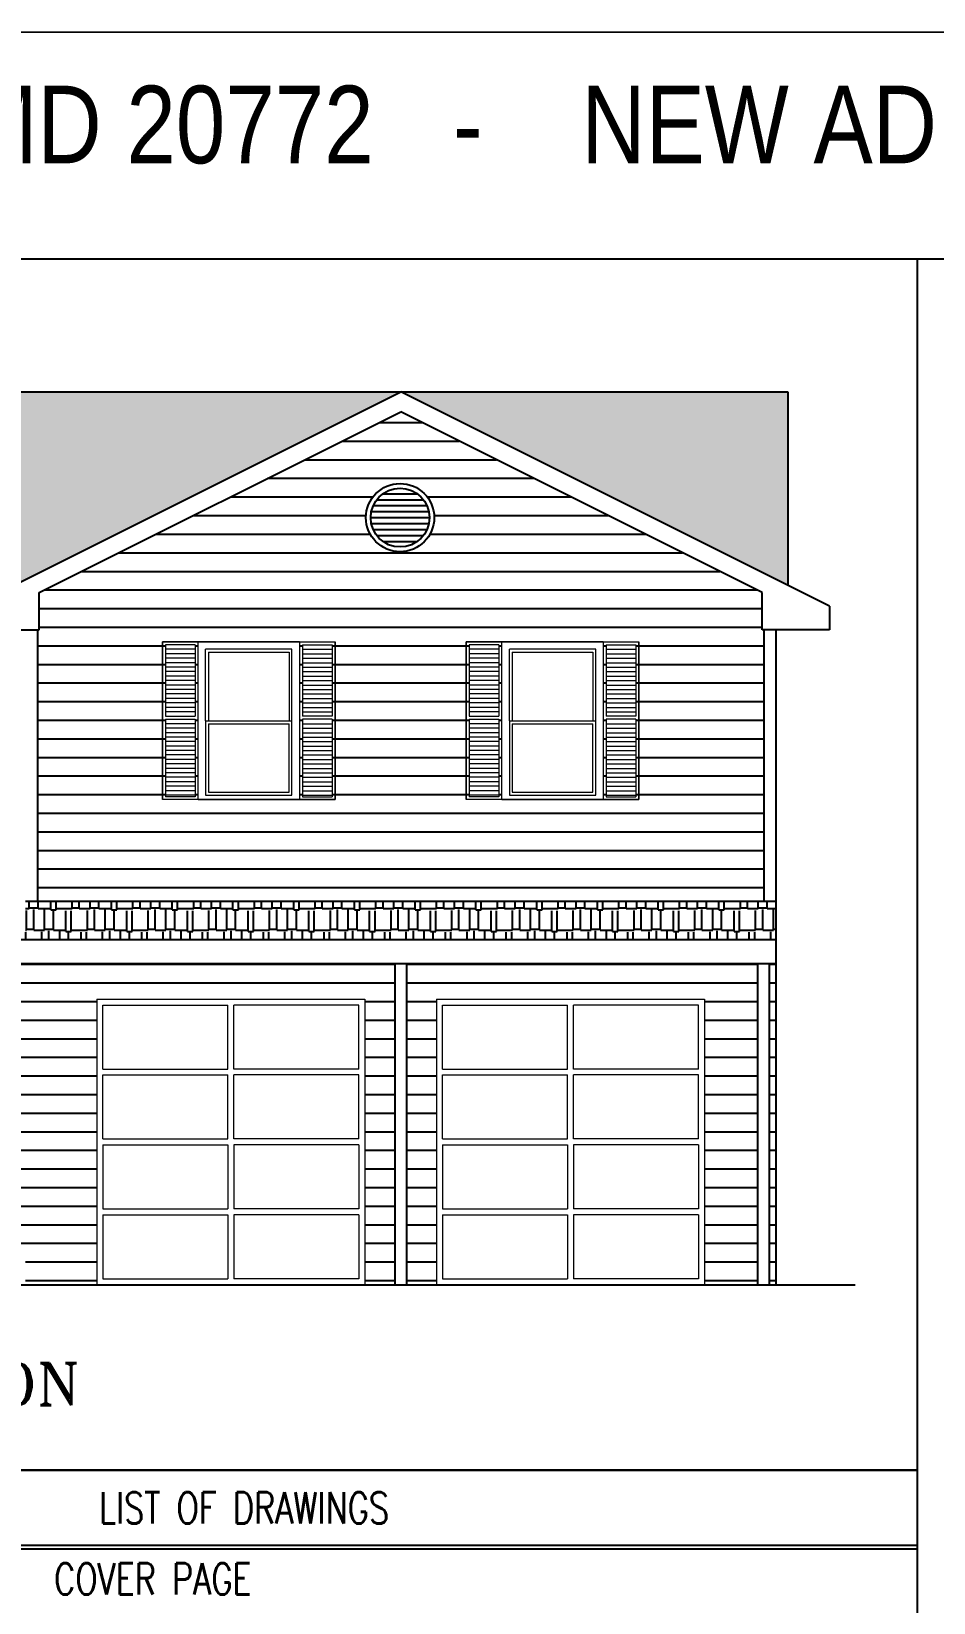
# Model space of a CAD drawing. Header units: inches. Extents: x 26998 to 46838, y -509 to 4343.
# Drawn here: x 29963.1 to 30235.7, y 3816.9 to 4291.9 of the extents above; entities that cross this region are included whole.
import ezdxf
from ezdxf.enums import TextEntityAlignment as Align

# ---------------------------------------------------------------- set-up
doc = ezdxf.new("R2010")
doc.units = ezdxf.units.IN
doc.header["$LTSCALE"] = 0.5
doc.header["$MEASUREMENT"] = 0
doc.linetypes.add('DASHED', pattern=[0.75, 0.5, -0.25])
doc.layers.add('A-Glaz', color=51, linetype='Continuous', lineweight=25)
doc.layers.add('Title Block', color=7, linetype='Continuous')
doc.styles.add('HS-DESIGN-TTLB', font='GOTHIC.TTF')
doc.styles.add('RT', font='ROMANT')
doc.styles.get("Standard").update_dxf_attribs({"font": 'romans.shx', "width": 0.75})

msp = doc.modelspace()

# ---------------------------------------------------------------- hatches: boundary and pattern name
h = msp.add_hatch()
h.set_pattern_fill('AR-RSHKE', color=15, scale=0.54)
h.set_pattern_definition([(0, (18240.7364, 3436.346), (13.77, 6.48), [3.24, -2.7, 3.78, -1.62, 4.86, -2.16]), (0, (18243.9764, 3436.616), (13.77, 6.48), [2.7, -10.26, 2.16, -3.24]), (0, (18250.4564, 3435.941), (13.77, 6.48), [1.62, -16.74]), (90, (18240.7364, 3436.346), (-4.59, 6.48), [6.21, -19.71]), (90, (18243.9764, 3436.346), (-4.59, 6.48), [6.075, -19.845]), (90, (18246.6764, 3436.346), (-4.59, 6.48), [5.67, -20.25]), (90, (18250.4564, 3435.941), (-4.59, 6.48), [6.21, -19.71]), (90, (18252.0764, 3435.941), (-4.59, 6.48), [6.21, -19.71]), (90, (18256.9364, 3436.346), (-4.59, 6.48), [5.94, -19.98])])
h.paths.add_polyline_path([(30074.6763187, 4182.9657314), (29596.9563187, 4182.9657314), (29596.9563187, 4118.1657314), (29945.0763187, 4118.1657314)])
h.paths.add_polyline_path([(29769.7563187, 4162.8306465), (29766.1563187, 4162.8306465), (29766.1563187, 4166.5874375), (29785.0563187, 4176.0374375), (29803.9563187, 4166.5874375), (29803.9563187, 4162.8306465), (29800.3563187, 4162.8306465), (29800.3563187, 4128.7720486), (29769.7563187, 4128.7720486)], flags=16)
h.paths.add_polyline_path([(29772.9063187, 4161.2125152), (29797.2063187, 4161.2125152), (29797.2063187, 4131.0220486), (29772.9063187, 4131.0220486)], flags=0)
h.paths.add_polyline_path([(29774.7063187, 4159.4125152), (29795.4063187, 4159.4125152), (29795.4063187, 4132.8220486), (29774.7063187, 4132.8220486)], flags=0)
h.paths.add_polyline_path([(29694.1563187, 4162.8306465), (29690.5563187, 4162.8306465), (29690.5563187, 4128.7720486), (29659.9563187, 4128.7720486), (29659.9563187, 4162.8306465), (29656.3563187, 4162.8306465), (29656.3563187, 4166.5874375), (29675.2563187, 4176.0374375), (29694.1563187, 4166.5874375)], flags=16)
h.paths.add_polyline_path([(29687.4063187, 4131.0220486), (29663.1063187, 4131.0220486), (29663.1063187, 4161.2125152), (29687.4063187, 4161.2125152)], flags=0)
h.paths.add_polyline_path([(29685.6063187, 4132.8220486), (29664.9063187, 4132.8220486), (29664.9063187, 4159.4125152), (29685.6063187, 4159.4125152)], flags=0)
h.paths.add_polyline_path([(29875.9563187, 4162.8306465), (29875.9563187, 4166.5874375), (29894.8563187, 4176.0374375), (29913.7563187, 4166.5874375), (29913.7563187, 4162.8306465), (29910.1563187, 4162.8306465), (29910.1563187, 4128.7720486), (29879.5563187, 4128.7720486), (29879.5563187, 4162.8306465)], flags=16)
h.paths.add_polyline_path([(29882.7063187, 4161.2125152), (29907.0063187, 4161.2125152), (29907.0063187, 4131.0220486), (29882.7063187, 4131.0220486)], flags=0)
h.paths.add_polyline_path([(29884.5063187, 4159.4125152), (29905.2063187, 4159.4125152), (29905.2063187, 4132.8220486), (29884.5063187, 4132.8220486)], flags=0)
h.paths.add_polyline_path([(30191.6763187, 4182.9657314), (30074.6763187, 4182.9657314), (30191.6763187, 4124.4657314)])
h = msp.add_hatch()
h.set_pattern_fill('ANSI31', color=256, scale=14.4, angle=135)
h.set_pattern_definition([(180, (18307.6714, -1759.0362), (-2e-16, -1.8), [])])
h.paths.add_polyline_path([(30083.3667379, 4144.9310557, 1), (30065.6283101, 4144.9310557, 1)])
h = msp.add_hatch()
h.set_pattern_fill('AR-RSHKE', color=15, scale=0.54)
h.set_pattern_definition([(0, (18240.9164, 2918.644), (13.77, 6.48), [3.24, -2.7, 3.78, -1.62, 4.86, -2.16]), (0, (18244.1564, 2918.914), (13.77, 6.48), [2.7, -10.26, 2.16, -3.24]), (0, (18250.6364, 2918.239), (13.77, 6.48), [1.62, -16.74]), (90, (18240.9164, 2918.6437), (-4.59, 6.48), [6.21, -19.71]), (90, (18244.1564, 2918.6437), (-4.59, 6.48), [6.075, -19.845]), (90, (18246.8564, 2918.6437), (-4.59, 6.48), [5.67, -20.25]), (90, (18250.6364, 2918.2387), (-4.59, 6.48), [6.21, -19.71]), (90, (18252.2564, 2918.2387), (-4.59, 6.48), [6.21, -19.71]), (90, (18257.1164, 2918.6437), (-4.59, 6.48), [5.94, -19.98])])
h.paths.add_polyline_path([(30188.0763187, 4029.0059934), (29961.2763187, 4029.0059934), (29961.2763187, 4017.3657314), (30188.0763187, 4017.3657314)])
at = {"layer": 'Title Block', "linetype": 'DASHED'}
h = msp.add_hatch(dxfattribs=at)
h.set_pattern_fill('ANSI31', color=253, scale=45, angle=135)
h.set_pattern_definition([(180, (21576.11, 3374.944), (-4e-16, -5.625), [])])
h.paths.add_polyline_path([(30184.4763187, 4110.9657314), (30183.9104645, 4110.9657314), (30183.9104645, 4122.311275), (30074.6763187, 4176.9283479), (29965.4421728, 4122.311275), (29965.4421728, 4110.9657314), (29964.8763187, 4110.9657314), (29964.8763187, 4029.0059934), (30184.4763187, 4029.0059934)])
h.paths.add_polyline_path([(30013.4763187, 4059.6657314), (30013.4763187, 4107.3657314), (30044.0763187, 4107.3657314), (30044.0763187, 4059.6657314)], flags=16)
h.paths.add_polyline_path([(30003.5763187, 4060.5657314), (30003.5763187, 4083.9657314), (30012.5763187, 4083.9657314), (30012.5763187, 4060.5657314)], flags=16)
h.paths.add_polyline_path([(30015.7263187, 4061.0157314), (30015.7263187, 4083.5157314), (30015.7263187, 4105.1157314), (30041.8263187, 4105.1157314), (30041.8263187, 4083.5157314), (30041.8263187, 4061.0157314)], flags=0)
h.paths.add_polyline_path([(30016.6263187, 4061.9157314), (30016.6263187, 4082.6157314), (30040.9263187, 4082.6157314), (30040.9263187, 4061.9157314)], flags=0)
h.paths.add_polyline_path([(30003.5763187, 4084.8657314), (30003.5763187, 4106.4657314), (30012.5763187, 4106.4657314), (30012.5763187, 4084.8657314)], flags=16)
h.paths.add_polyline_path([(30016.6263187, 4083.5157314), (30016.6263187, 4104.2157314), (30040.9263187, 4104.2157314), (30040.9263187, 4083.5157314)], flags=0)
h.paths.add_polyline_path([(30044.9763187, 4060.5657314), (30044.9763187, 4083.9657314), (30053.9763187, 4083.9657314), (30053.9763187, 4060.5657314)], flags=16)
h.paths.add_polyline_path([(30044.9763187, 4084.8657314), (30044.9763187, 4106.4657314), (30053.9763187, 4106.4657314), (30053.9763187, 4084.8657314)], flags=16)
h.paths.add_polyline_path([(30105.2763187, 4059.6657314), (30105.2763187, 4107.3657314), (30135.8763187, 4107.3657314), (30135.8763187, 4059.6657314)], flags=16)
h.paths.add_polyline_path([(30095.3763187, 4060.5657314), (30095.3763187, 4083.9657314), (30104.3763187, 4083.9657314), (30104.3763187, 4060.5657314)], flags=16)
h.paths.add_polyline_path([(30095.3763187, 4084.8657314), (30095.3763187, 4106.4657314), (30104.3763187, 4106.4657314), (30104.3763187, 4084.8657314)], flags=16)
h.paths.add_polyline_path([(30107.5263187, 4061.0157314), (30107.5263187, 4083.5157314), (30107.5263187, 4105.1157314), (30133.6263187, 4105.1157314), (30133.6263187, 4083.5157314), (30133.6263187, 4061.0157314)], flags=0)
h.paths.add_polyline_path([(30108.4263187, 4061.9157314), (30108.4263187, 4082.6157314), (30132.7263187, 4082.6157314), (30132.7263187, 4061.9157314)], flags=0)
h.paths.add_polyline_path([(30064.1883101, 4144.9310557, -1), (30084.8067379, 4144.9310557, -1)], flags=16)
h.paths.add_polyline_path([(30065.6283101, 4144.9310557, -1), (30083.3667379, 4144.9310557, -1)], flags=0)
h.paths.add_polyline_path([(30108.4263187, 4083.5157314), (30108.4263187, 4104.2157314), (30132.7263187, 4104.2157314), (30132.7263187, 4083.5157314)], flags=0)
h.paths.add_polyline_path([(30136.7763187, 4060.5657314), (30136.7763187, 4083.9657314), (30145.7763187, 4083.9657314), (30145.7763187, 4060.5657314)], flags=16)
h.paths.add_polyline_path([(30136.7763187, 4084.8657314), (30136.7763187, 4106.4657314), (30145.7763187, 4106.4657314), (30145.7763187, 4084.8657314)], flags=16)
h = msp.add_hatch(dxfattribs=at)
h.set_pattern_fill('ANSI31', color=253, scale=45, angle=135)
h.set_pattern_definition([(180, (18913.153, 2918.6437), (-4e-16, -5.625), [])])
h.paths.add_polyline_path([(29982.8763187, 3999.3657314), (30063.8763187, 3999.3657314), (30063.8763187, 3912.9657314), (30072.8763187, 3912.9657314), (30072.8763187, 4010.1657314), (29959.4763187, 4010.1657314), (29959.4763187, 3920.1657314), (29961.2763187, 3920.1657314), (29961.2763187, 3912.9657314), (29982.8763187, 3912.9657314)])
h.paths.add_polyline_path([(30182.4856333, 4010.1657314), (30076.4763187, 4010.1657314), (30076.4763187, 3912.9657314), (30085.4763187, 3912.9657314), (30085.4763187, 3999.3657314), (30166.4763187, 3999.3657314), (30166.4763187, 3912.9657314), (30182.4856333, 3912.9657314)])
h.paths.add_polyline_path([(30188.0763187, 4010.1657314), (30186.0856333, 4010.1657314), (30186.0856333, 3912.9657314), (30188.0763187, 3912.9657314)])

# ---------------------------------------------------------------- linework, layer by layer
for p, q in [((30479.0294214, 4223.084783), (29552.0964155, 4223.084783)), ((30230.771802, 4223.084783), (30230.771802, 3387.8870815)), ((29596.9563187, 4182.9657314), (30191.6763187, 4182.9657314)), ((29945.0763187, 4118.1657314), (30074.6763187, 4182.9657314)), ((30204.2763187, 4118.1657314), (30074.6763187, 4182.9657314)), ((30191.6763187, 4182.9657314), (30191.6763187, 4124.4657314)), ((29965.4421728, 4122.311275), (30074.6763187, 4176.9283479)), ((30183.9104645, 4122.311275), (30074.6763187, 4176.9283479)), ((29965.4421728, 4110.9657314), (29965.4421728, 4122.311275)), ((30183.9104645, 4110.9657314), (30183.9104645, 4122.311275)), ((30204.2763187, 4118.1657314), (30204.2763187, 4110.9657314)), ((29945.0763187, 4110.9657314), (29965.4421728, 4110.9657314)), ((29964.8763187, 4110.9657314), (29964.8763187, 4029.0059934)), ((30204.2763187, 4110.9657314), (30183.9104645, 4110.9657314)), ((30184.4763187, 4110.9657314), (30184.4763187, 4029.0059934)), ((30188.0763187, 4110.9657314), (30188.0763187, 3912.9657314)), ((29961.2763187, 4029.0059934), (30188.0763187, 4029.0059934)), ((29914.6692829, 4017.3657314), (30188.0763187, 4017.3657314)), ((29600.5563187, 4010.1657314), (30188.0763187, 4010.1657314)), ((30072.8763187, 4010.1657314), (30072.8763187, 3912.9657314)), ((30076.4763187, 4010.1657314), (30076.4763187, 3912.9657314)), ((30182.4856333, 4010.1657314), (30182.4856333, 3912.9657314)), ((30186.0856333, 4010.1657314), (30186.0856333, 3912.9657314)), ((29576.460097, 3912.9657314), (30212.0347655, 3912.9657314)), ((30230.771802, 3856.8944214), (29886.0141827, 3856.8944214)), ((29886.0141827, 3834.2734966), (30230.771802, 3834.2734966)), ((29886.0141827, 3833.1758815), (30230.771802, 3833.1758815))]:
    msp.add_line(p, q)
msp.add_lwpolyline([(28983.9701867, 4291.6919129, 0.5, 0.5, 0), (30479.0294214, 4291.6919129, 0, 0, 0), (30479.0294214, 3165.2426914, 0.5, 0.5, 0), (28983.9701867, 3165.2426914, 0.5, 0.5, 0)], format="xyseb")
for radius in [10.3092139, 8.8692139]:
    msp.add_circle((30074.497524, 4144.9310557), radius)
at = {"layer": 'A-Glaz', "lineweight": 9}
for p, q in [((30002.6763187, 4107.3657314), (30002.6763187, 4059.6657314)), ((30002.6763187, 4059.6657314), (30002.6763187, 4107.3657314)), ((30013.4763187, 4107.3657314), (30002.6763187, 4107.3657314)), ((30002.6763187, 4107.3657314), (30054.8763187, 4107.3657314)), ((30002.6763187, 4059.6657314), (30002.6763187, 4107.3657314)), ((30002.6763187, 4107.3657314), (30002.6763187, 4059.6657314)), ((30012.5763187, 4106.4657314), (30003.5763187, 4106.4657314)), ((30003.5763187, 4106.4657314), (30003.5763187, 4084.8657314)), ((30012.5763187, 4105.1157314), (30003.5763187, 4105.1157314)), ((30012.5763187, 4106.4657314), (30012.5763187, 4084.8657314)), ((30044.0763187, 4107.3657314), (30013.4763187, 4107.3657314)), ((30013.4763187, 4107.3657314), (30044.0763187, 4107.3657314)), ((30013.4763187, 4107.3657314), (30044.0763187, 4107.3657314)), ((30013.4763187, 4059.6657314), (30013.4763187, 4107.3657314)), ((30041.8263187, 4105.1157314), (30015.7263187, 4105.1157314)), ((30015.7263187, 4083.5157314), (30015.7263187, 4105.1157314)), ((30041.8263187, 4083.5157314), (30041.8263187, 4105.1157314)), ((30044.0763187, 4107.3657314), (30044.0763187, 4059.6657314)), ((30044.0763187, 4107.3657314), (30054.8763187, 4107.3657314)), ((30044.9763187, 4106.4657314), (30044.9763187, 4084.8657314)), ((30044.9763187, 4106.4657314), (30053.9763187, 4106.4657314)), ((30044.9763187, 4105.1157314), (30053.9763187, 4105.1157314)), ((30053.9763187, 4106.4657314), (30053.9763187, 4084.8657314)), ((30054.8763187, 4107.3657314), (30054.8763187, 4059.6657314)), ((30054.8763187, 4059.6657314), (30054.8763187, 4107.3657314)), ((30054.8763187, 4107.3657314), (30054.8763187, 4059.6657314)), ((30094.4763187, 4107.3657314), (30094.4763187, 4059.6657314)), ((30094.4763187, 4059.6657314), (30094.4763187, 4107.3657314)), ((30105.2763187, 4107.3657314), (30094.4763187, 4107.3657314)), ((30094.4763187, 4107.3657314), (30146.6763187, 4107.3657314)), ((30094.4763187, 4059.6657314), (30094.4763187, 4107.3657314)), ((30104.3763187, 4106.4657314), (30095.3763187, 4106.4657314)), ((30095.3763187, 4106.4657314), (30095.3763187, 4084.8657314)), ((30104.3763187, 4105.1157314), (30095.3763187, 4105.1157314)), ((30104.3763187, 4106.4657314), (30104.3763187, 4084.8657314)), ((30135.8763187, 4107.3657314), (30105.2763187, 4107.3657314)), ((30105.2763187, 4107.3657314), (30135.8763187, 4107.3657314)), ((30105.2763187, 4107.3657314), (30135.8763187, 4107.3657314)), ((30105.2763187, 4059.6657314), (30105.2763187, 4107.3657314)), ((30133.6263187, 4105.1157314), (30107.5263187, 4105.1157314)), ((30107.5263187, 4083.5157314), (30107.5263187, 4105.1157314)), ((30133.6263187, 4083.5157314), (30133.6263187, 4105.1157314)), ((30135.8763187, 4107.3657314), (30135.8763187, 4059.6657314)), ((30135.8763187, 4107.3657314), (30146.6763187, 4107.3657314)), ((30136.7763187, 4106.4657314), (30136.7763187, 4084.8657314)), ((30136.7763187, 4106.4657314), (30145.7763187, 4106.4657314)), ((30136.7763187, 4105.1157314), (30145.7763187, 4105.1157314)), ((30145.7763187, 4106.4657314), (30145.7763187, 4084.8657314)), ((30146.6763187, 4107.3657314), (30146.6763187, 4059.6657314)), ((30146.6763187, 4059.6657314), (30146.6763187, 4107.3657314)), ((30146.6763187, 4107.3657314), (30146.6763187, 4059.6657314)), ((30146.6763187, 4059.6657314), (30146.6763187, 4107.3657314)), ((30012.5763187, 4103.7657314), (30003.5763187, 4103.7657314)), ((30012.5763187, 4102.4157314), (30003.5763187, 4102.4157314)), ((30012.5763187, 4101.0657314), (30003.5763187, 4101.0657314)), ((30012.5763187, 4099.7157314), (30003.5763187, 4099.7157314)), ((30016.6263187, 4104.2157314), (30016.6263187, 4083.5157314)), ((30016.6263187, 4104.2157314), (30040.9263187, 4104.2157314)), ((30040.9263187, 4104.2157314), (30040.9263187, 4083.5157314)), ((30044.9763187, 4103.7657314), (30053.9763187, 4103.7657314)), ((30044.9763187, 4102.4157314), (30053.9763187, 4102.4157314)), ((30044.9763187, 4101.0657314), (30053.9763187, 4101.0657314)), ((30044.9763187, 4099.7157314), (30053.9763187, 4099.7157314)), ((30104.3763187, 4103.7657314), (30095.3763187, 4103.7657314)), ((30104.3763187, 4102.4157314), (30095.3763187, 4102.4157314)), ((30104.3763187, 4101.0657314), (30095.3763187, 4101.0657314)), ((30104.3763187, 4099.7157314), (30095.3763187, 4099.7157314)), ((30108.4263187, 4104.2157314), (30108.4263187, 4083.5157314)), ((30108.4263187, 4104.2157314), (30132.7263187, 4104.2157314)), ((30132.7263187, 4104.2157314), (30132.7263187, 4083.5157314)), ((30136.7763187, 4103.7657314), (30145.7763187, 4103.7657314)), ((30136.7763187, 4102.4157314), (30145.7763187, 4102.4157314)), ((30136.7763187, 4101.0657314), (30145.7763187, 4101.0657314)), ((30136.7763187, 4099.7157314), (30145.7763187, 4099.7157314)), ((30012.5763187, 4098.3657314), (30003.5763187, 4098.3657314)), ((30012.5763187, 4097.0157314), (30003.5763187, 4097.0157314)), ((30012.5763187, 4095.6657314), (30003.5763187, 4095.6657314)), ((30044.9763187, 4098.3657314), (30053.9763187, 4098.3657314)), ((30044.9763187, 4097.0157314), (30053.9763187, 4097.0157314)), ((30044.9763187, 4095.6657314), (30053.9763187, 4095.6657314)), ((30104.3763187, 4098.3657314), (30095.3763187, 4098.3657314)), ((30104.3763187, 4097.0157314), (30095.3763187, 4097.0157314)), ((30104.3763187, 4095.6657314), (30095.3763187, 4095.6657314)), ((30136.7763187, 4098.3657314), (30145.7763187, 4098.3657314)), ((30136.7763187, 4097.0157314), (30145.7763187, 4097.0157314)), ((30136.7763187, 4095.6657314), (30145.7763187, 4095.6657314)), ((30012.5763187, 4094.3157314), (30003.5763187, 4094.3157314)), ((30012.5763187, 4092.9657314), (30003.5763187, 4092.9657314)), ((30012.5763187, 4091.6157314), (30003.5763187, 4091.6157314)), ((30012.5763187, 4090.2657314), (30003.5763187, 4090.2657314)), ((30044.9763187, 4094.3157314), (30053.9763187, 4094.3157314)), ((30044.9763187, 4092.9657314), (30053.9763187, 4092.9657314)), ((30044.9763187, 4091.6157314), (30053.9763187, 4091.6157314)), ((30044.9763187, 4090.2657314), (30053.9763187, 4090.2657314)), ((30104.3763187, 4094.3157314), (30095.3763187, 4094.3157314)), ((30104.3763187, 4092.9657314), (30095.3763187, 4092.9657314)), ((30104.3763187, 4091.6157314), (30095.3763187, 4091.6157314)), ((30104.3763187, 4090.2657314), (30095.3763187, 4090.2657314)), ((30136.7763187, 4094.3157314), (30145.7763187, 4094.3157314)), ((30136.7763187, 4092.9657314), (30145.7763187, 4092.9657314)), ((30136.7763187, 4091.6157314), (30145.7763187, 4091.6157314)), ((30136.7763187, 4090.2657314), (30145.7763187, 4090.2657314)), ((30012.5763187, 4088.9157314), (30003.5763187, 4088.9157314)), ((30012.5763187, 4087.5657314), (30003.5763187, 4087.5657314)), ((30012.5763187, 4086.2157314), (30003.5763187, 4086.2157314)), ((30044.9763187, 4088.9157314), (30053.9763187, 4088.9157314)), ((30044.9763187, 4087.5657314), (30053.9763187, 4087.5657314)), ((30044.9763187, 4086.2157314), (30053.9763187, 4086.2157314)), ((30104.3763187, 4088.9157314), (30095.3763187, 4088.9157314)), ((30104.3763187, 4087.5657314), (30095.3763187, 4087.5657314)), ((30104.3763187, 4086.2157314), (30095.3763187, 4086.2157314)), ((30136.7763187, 4088.9157314), (30145.7763187, 4088.9157314)), ((30136.7763187, 4087.5657314), (30145.7763187, 4087.5657314)), ((30136.7763187, 4086.2157314), (30145.7763187, 4086.2157314)), ((30003.5763187, 4084.8657314), (30012.5763187, 4084.8657314)), ((30003.5763187, 4083.9657314), (30012.5763187, 4083.9657314)), ((30003.5763187, 4083.9657314), (30003.5763187, 4060.5657314)), ((30012.5763187, 4082.6157314), (30003.5763187, 4082.6157314)), ((30012.5763187, 4081.2657314), (30003.5763187, 4081.2657314)), ((30012.5763187, 4083.9657314), (30012.5763187, 4060.5657314)), ((30015.7263187, 4083.5157314), (30015.7263187, 4061.0157314)), ((30015.7263187, 4083.5157314), (30041.8263187, 4083.5157314)), ((30016.6263187, 4082.6157314), (30016.6263187, 4061.9157314)), ((30016.6263187, 4082.6157314), (30040.9263187, 4082.6157314)), ((30040.9263187, 4061.9157314), (30040.9263187, 4082.6157314)), ((30041.8263187, 4061.0157314), (30041.8263187, 4083.5157314)), ((30053.9763187, 4084.8657314), (30044.9763187, 4084.8657314)), ((30044.9763187, 4083.9657314), (30044.9763187, 4060.5657314)), ((30053.9763187, 4083.9657314), (30044.9763187, 4083.9657314)), ((30044.9763187, 4082.6157314), (30053.9763187, 4082.6157314)), ((30044.9763187, 4081.2657314), (30053.9763187, 4081.2657314)), ((30053.9763187, 4083.9657314), (30053.9763187, 4060.5657314)), ((30095.3763187, 4084.8657314), (30104.3763187, 4084.8657314)), ((30095.3763187, 4083.9657314), (30104.3763187, 4083.9657314)), ((30095.3763187, 4083.9657314), (30095.3763187, 4060.5657314)), ((30104.3763187, 4082.6157314), (30095.3763187, 4082.6157314)), ((30104.3763187, 4081.2657314), (30095.3763187, 4081.2657314)), ((30104.3763187, 4083.9657314), (30104.3763187, 4060.5657314)), ((30107.5263187, 4083.5157314), (30107.5263187, 4061.0157314)), ((30107.5263187, 4083.5157314), (30133.6263187, 4083.5157314)), ((30108.4263187, 4082.6157314), (30108.4263187, 4061.9157314)), ((30108.4263187, 4082.6157314), (30132.7263187, 4082.6157314)), ((30132.7263187, 4061.9157314), (30132.7263187, 4082.6157314)), ((30133.6263187, 4061.0157314), (30133.6263187, 4083.5157314)), ((30145.7763187, 4084.8657314), (30136.7763187, 4084.8657314)), ((30136.7763187, 4083.9657314), (30136.7763187, 4060.5657314)), ((30145.7763187, 4083.9657314), (30136.7763187, 4083.9657314)), ((30136.7763187, 4082.6157314), (30145.7763187, 4082.6157314)), ((30136.7763187, 4081.2657314), (30145.7763187, 4081.2657314)), ((30145.7763187, 4083.9657314), (30145.7763187, 4060.5657314)), ((30012.5763187, 4079.9157314), (30003.5763187, 4079.9157314)), ((30012.5763187, 4078.5657314), (30003.5763187, 4078.5657314)), ((30012.5763187, 4077.2157314), (30003.5763187, 4077.2157314)), ((30044.9763187, 4079.9157314), (30053.9763187, 4079.9157314)), ((30044.9763187, 4078.5657314), (30053.9763187, 4078.5657314)), ((30044.9763187, 4077.2157314), (30053.9763187, 4077.2157314)), ((30104.3763187, 4079.9157314), (30095.3763187, 4079.9157314)), ((30104.3763187, 4078.5657314), (30095.3763187, 4078.5657314)), ((30104.3763187, 4077.2157314), (30095.3763187, 4077.2157314)), ((30136.7763187, 4079.9157314), (30145.7763187, 4079.9157314)), ((30136.7763187, 4078.5657314), (30145.7763187, 4078.5657314)), ((30136.7763187, 4077.2157314), (30145.7763187, 4077.2157314)), ((30012.5763187, 4075.8657314), (30003.5763187, 4075.8657314)), ((30012.5763187, 4074.5157314), (30003.5763187, 4074.5157314)), ((30012.5763187, 4073.1657314), (30003.5763187, 4073.1657314)), ((30012.5763187, 4071.8157314), (30003.5763187, 4071.8157314)), ((30044.9763187, 4075.8657314), (30053.9763187, 4075.8657314)), ((30044.9763187, 4074.5157314), (30053.9763187, 4074.5157314)), ((30044.9763187, 4073.1657314), (30053.9763187, 4073.1657314)), ((30044.9763187, 4071.8157314), (30053.9763187, 4071.8157314)), ((30104.3763187, 4075.8657314), (30095.3763187, 4075.8657314)), ((30104.3763187, 4074.5157314), (30095.3763187, 4074.5157314)), ((30104.3763187, 4073.1657314), (30095.3763187, 4073.1657314)), ((30104.3763187, 4071.8157314), (30095.3763187, 4071.8157314)), ((30136.7763187, 4075.8657314), (30145.7763187, 4075.8657314)), ((30136.7763187, 4074.5157314), (30145.7763187, 4074.5157314)), ((30136.7763187, 4073.1657314), (30145.7763187, 4073.1657314)), ((30136.7763187, 4071.8157314), (30145.7763187, 4071.8157314)), ((30012.5763187, 4070.4657314), (30003.5763187, 4070.4657314)), ((30012.5763187, 4069.1157314), (30003.5763187, 4069.1157314)), ((30012.5763187, 4067.7657314), (30003.5763187, 4067.7657314)), ((30012.5763187, 4066.4157314), (30003.5763187, 4066.4157314)), ((30044.9763187, 4070.4657314), (30053.9763187, 4070.4657314)), ((30044.9763187, 4069.1157314), (30053.9763187, 4069.1157314)), ((30044.9763187, 4067.7657314), (30053.9763187, 4067.7657314)), ((30044.9763187, 4066.4157314), (30053.9763187, 4066.4157314)), ((30104.3763187, 4070.4657314), (30095.3763187, 4070.4657314)), ((30104.3763187, 4069.1157314), (30095.3763187, 4069.1157314)), ((30104.3763187, 4067.7657314), (30095.3763187, 4067.7657314)), ((30104.3763187, 4066.4157314), (30095.3763187, 4066.4157314)), ((30136.7763187, 4070.4657314), (30145.7763187, 4070.4657314)), ((30136.7763187, 4069.1157314), (30145.7763187, 4069.1157314)), ((30136.7763187, 4067.7657314), (30145.7763187, 4067.7657314)), ((30136.7763187, 4066.4157314), (30145.7763187, 4066.4157314)), ((30012.5763187, 4065.0657314), (30003.5763187, 4065.0657314)), ((30012.5763187, 4063.7157314), (30003.5763187, 4063.7157314)), ((30012.5763187, 4062.3657314), (30003.5763187, 4062.3657314)), ((30016.6263187, 4061.9157314), (30040.9263187, 4061.9157314)), ((30044.9763187, 4065.0657314), (30053.9763187, 4065.0657314)), ((30044.9763187, 4063.7157314), (30053.9763187, 4063.7157314)), ((30044.9763187, 4062.3657314), (30053.9763187, 4062.3657314)), ((30104.3763187, 4065.0657314), (30095.3763187, 4065.0657314)), ((30104.3763187, 4063.7157314), (30095.3763187, 4063.7157314)), ((30104.3763187, 4062.3657314), (30095.3763187, 4062.3657314)), ((30108.4263187, 4061.9157314), (30132.7263187, 4061.9157314)), ((30136.7763187, 4065.0657314), (30145.7763187, 4065.0657314)), ((30136.7763187, 4063.7157314), (30145.7763187, 4063.7157314)), ((30136.7763187, 4062.3657314), (30145.7763187, 4062.3657314)), ((30013.4763187, 4059.6657314), (30002.6763187, 4059.6657314)), ((30013.4763187, 4059.6657314), (30002.6763187, 4059.6657314)), ((30054.8763187, 4059.6657314), (30002.6763187, 4059.6657314)), ((30012.5763187, 4061.0157314), (30003.5763187, 4061.0157314)), ((30012.5763187, 4060.5657314), (30003.5763187, 4060.5657314)), ((30013.4763187, 4059.6657314), (30044.0763187, 4059.6657314)), ((30044.0763187, 4059.6657314), (30013.4763187, 4059.6657314)), ((30013.4763187, 4059.6657314), (30044.0763187, 4059.6657314)), ((30044.0763187, 4059.6657314), (30013.4763187, 4059.6657314)), ((30015.7263187, 4061.0157314), (30041.8263187, 4061.0157314)), ((30044.0763187, 4059.6657314), (30054.8763187, 4059.6657314)), ((30044.0763187, 4059.6657314), (30054.8763187, 4059.6657314)), ((30044.9763187, 4061.0157314), (30053.9763187, 4061.0157314)), ((30044.9763187, 4060.5657314), (30053.9763187, 4060.5657314)), ((30105.2763187, 4059.6657314), (30094.4763187, 4059.6657314)), ((30105.2763187, 4059.6657314), (30094.4763187, 4059.6657314)), ((30146.6763187, 4059.6657314), (30094.4763187, 4059.6657314)), ((30104.3763187, 4061.0157314), (30095.3763187, 4061.0157314)), ((30104.3763187, 4060.5657314), (30095.3763187, 4060.5657314)), ((30105.2763187, 4059.6657314), (30135.8763187, 4059.6657314)), ((30135.8763187, 4059.6657314), (30105.2763187, 4059.6657314)), ((30105.2763187, 4059.6657314), (30135.8763187, 4059.6657314)), ((30135.8763187, 4059.6657314), (30105.2763187, 4059.6657314)), ((30107.5263187, 4061.0157314), (30133.6263187, 4061.0157314)), ((30135.8763187, 4059.6657314), (30146.6763187, 4059.6657314)), ((30135.8763187, 4059.6657314), (30146.6763187, 4059.6657314)), ((30136.7763187, 4061.0157314), (30145.7763187, 4061.0157314)), ((30136.7763187, 4060.5657314), (30145.7763187, 4060.5657314)), ((29982.8763187, 3999.3657314), (30063.8763187, 3999.3657314)), ((29982.8763187, 3999.3657314), (29982.8763187, 3912.9657314)), ((29984.6763187, 3997.5657314), (30022.4763187, 3997.5657314)), ((29984.6763187, 3978.2157314), (29984.6763187, 3997.5657314)), ((30022.4763187, 3978.2157314), (30022.4763187, 3997.5657314)), ((30062.0763187, 3997.5657314), (30024.2763187, 3997.5657314)), ((30024.2763187, 3978.2157314), (30024.2763187, 3997.5657314)), ((30062.0763187, 3978.2157314), (30062.0763187, 3997.5657314)), ((30063.8763187, 3999.3657314), (30063.8763187, 3912.9657314)), ((30085.4763187, 3999.3657314), (30166.4763187, 3999.3657314)), ((30085.4763187, 3999.3657314), (30085.4763187, 3912.9657314)), ((30087.2763187, 3997.5657314), (30125.0763187, 3997.5657314)), ((30087.2763187, 3978.2157314), (30087.2763187, 3997.5657314)), ((30125.0763187, 3978.2157314), (30125.0763187, 3997.5657314)), ((30164.6763187, 3997.5657314), (30126.8763187, 3997.5657314)), ((30126.8763187, 3978.2157314), (30126.8763187, 3997.5657314)), ((30164.6763187, 3978.2157314), (30164.6763187, 3997.5657314)), ((30166.4763187, 3999.3657314), (30166.4763187, 3912.9657314)), ((29984.6763187, 3978.2157314), (30022.4763187, 3978.2157314)), ((29984.6763187, 3957.0657314), (29984.6763187, 3976.4157314)), ((29984.6763187, 3976.4157314), (30022.4763187, 3976.4157314)), ((30022.4763187, 3957.0657314), (30022.4763187, 3976.4157314)), ((30062.0763187, 3978.2157314), (30024.2763187, 3978.2157314)), ((30024.2763187, 3957.0657314), (30024.2763187, 3976.4157314)), ((30062.0763187, 3976.4157314), (30024.2763187, 3976.4157314)), ((30062.0763187, 3957.0657314), (30062.0763187, 3976.4157314)), ((30087.2763187, 3978.2157314), (30125.0763187, 3978.2157314)), ((30087.2763187, 3957.0657314), (30087.2763187, 3976.4157314)), ((30087.2763187, 3976.4157314), (30125.0763187, 3976.4157314)), ((30125.0763187, 3957.0657314), (30125.0763187, 3976.4157314)), ((30164.6763187, 3978.2157314), (30126.8763187, 3978.2157314)), ((30126.8763187, 3957.0657314), (30126.8763187, 3976.4157314)), ((30164.6763187, 3976.4157314), (30126.8763187, 3976.4157314)), ((30164.6763187, 3957.0657314), (30164.6763187, 3976.4157314)), ((29984.6763187, 3957.0657314), (30022.4763187, 3957.0657314)), ((29984.6763187, 3955.2657314), (29984.6763187, 3935.9157314)), ((29984.6763187, 3955.2657314), (30022.4763187, 3955.2657314)), ((30022.4763187, 3955.2657314), (30022.4763187, 3935.9157314)), ((30062.0763187, 3957.0657314), (30024.2763187, 3957.0657314)), ((30024.2763187, 3955.2657314), (30024.2763187, 3935.9157314)), ((30062.0763187, 3955.2657314), (30024.2763187, 3955.2657314)), ((30062.0763187, 3955.2657314), (30062.0763187, 3935.9157314)), ((30087.2763187, 3957.0657314), (30125.0763187, 3957.0657314)), ((30087.2763187, 3955.2657314), (30087.2763187, 3935.9157314)), ((30087.2763187, 3955.2657314), (30125.0763187, 3955.2657314)), ((30125.0763187, 3955.2657314), (30125.0763187, 3935.9157314)), ((30164.6763187, 3957.0657314), (30126.8763187, 3957.0657314)), ((30126.8763187, 3955.2657314), (30126.8763187, 3935.9157314)), ((30164.6763187, 3955.2657314), (30126.8763187, 3955.2657314)), ((30164.6763187, 3955.2657314), (30164.6763187, 3935.9157314)), ((29984.6763187, 3935.9157314), (30022.4763187, 3935.9157314)), ((29984.6763187, 3934.1157314), (29984.6763187, 3914.7657314)), ((29984.6763187, 3934.1157314), (30022.4763187, 3934.1157314)), ((30022.4763187, 3934.1157314), (30022.4763187, 3914.7657314)), ((30062.0763187, 3935.9157314), (30024.2763187, 3935.9157314)), ((30024.2763187, 3934.1157314), (30024.2763187, 3914.7657314)), ((30062.0763187, 3934.1157314), (30024.2763187, 3934.1157314)), ((30062.0763187, 3934.1157314), (30062.0763187, 3914.7657314)), ((30087.2763187, 3935.9157314), (30125.0763187, 3935.9157314)), ((30087.2763187, 3934.1157314), (30087.2763187, 3914.7657314)), ((30087.2763187, 3934.1157314), (30125.0763187, 3934.1157314)), ((30125.0763187, 3934.1157314), (30125.0763187, 3914.7657314)), ((30164.6763187, 3935.9157314), (30126.8763187, 3935.9157314)), ((30126.8763187, 3934.1157314), (30126.8763187, 3914.7657314)), ((30164.6763187, 3934.1157314), (30126.8763187, 3934.1157314)), ((30164.6763187, 3934.1157314), (30164.6763187, 3914.7657314)), ((29984.6763187, 3914.7657314), (30022.4763187, 3914.7657314)), ((30062.0763187, 3914.7657314), (30024.2763187, 3914.7657314)), ((30087.2763187, 3914.7657314), (30125.0763187, 3914.7657314)), ((30164.6763187, 3914.7657314), (30126.8763187, 3914.7657314))]:
    msp.add_line(p, q, dxfattribs=at)
at = {"layer": 'Title Block'}
msp.add_line((29552.0964155, 3856.8944214), (30230.771802, 3856.8944214), dxfattribs=at)

# ---------------------------------------------------------------- texts
at = {"char_height": 9.4725072, "attachment_point": 1}
for s, insert in [('LIST OF DRAWINGS', (29983.4932467, 3850.2394917)), ('COVER PAGE  ', (29969.9543199, 3828.7909695))]:
    msp.add_mtext(s, dxfattribs=dict(at, insert=insert))
at = {"layer": 'Title Block', "style": 'RT'}
msp.add_text('FRONT  ELEVATION', height=12.69675, dxfattribs=at).set_placement((29804.7276049, 3889.3132466), align=Align.TOP_LEFT)
at = {"layer": 'Title Block', "char_height": 23.46, "width": 810.022316669, "attachment_point": 1, "style": 'HS-DESIGN-TTLB'}
for s, insert in [('\\pxb0.41667,a0.41667,t20;{\\fArial Narrow|b0|i0|c0|p34;7323 Westwind Rd.   Bowie, MD 20772}', (29598.9960794, 4275.5302044)), ('\\pxb0.41667,a0.41667,t20;{\\fArial Narrow|b0|i0|c0|p34;-    NEW ADDITION  DESIGN}', (30090.4710794, 4275.5302044))]:
    msp.add_mtext(s, dxfattribs=dict(at, insert=insert))

doc.saveas('drawing.dxf')
